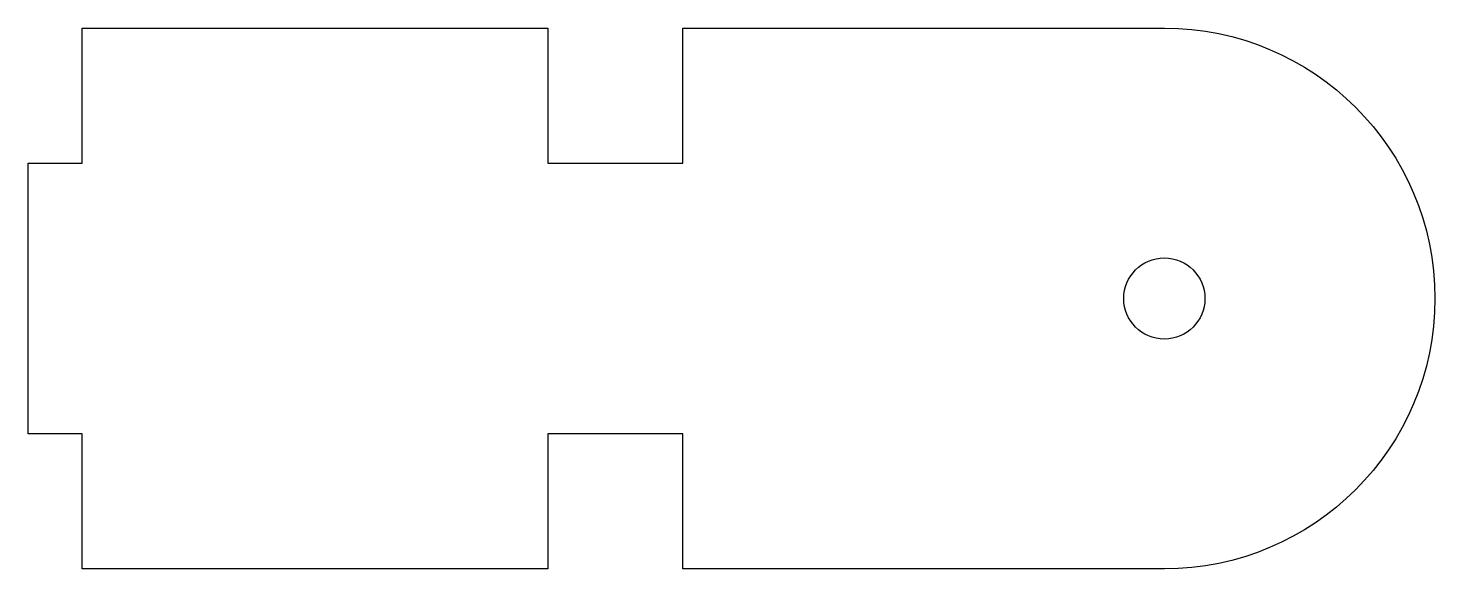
# Model space of a CAD drawing. Header units: millimetres. Extents: x 8 to 60, y -15 to 5.
import ezdxf

# ---------------------------------------------------------------- set-up
doc = ezdxf.new("R2010")
doc.units = ezdxf.units.MM
doc.layers.get('0').update_dxf_attribs({"linetype": 'CONTINUOUS'})

msp = doc.modelspace()

# ---------------------------------------------------------------- linework, layer by layer
msp.add_lwpolyline([(27.206, -15), (10, -15), (10, -10), (8, -10), (8, 0), (10, 0), (10, 5), (27.206, 5), (27.206, 0), (32.206, 0), (32.206, 5), (50, 5, -1), (50, -15), (32.206, -15), (32.206, -10), (27.206, -10)], format="xyb", close=True)
msp.add_circle((50, -5), 1.5)

doc.saveas('drawing.dxf')
